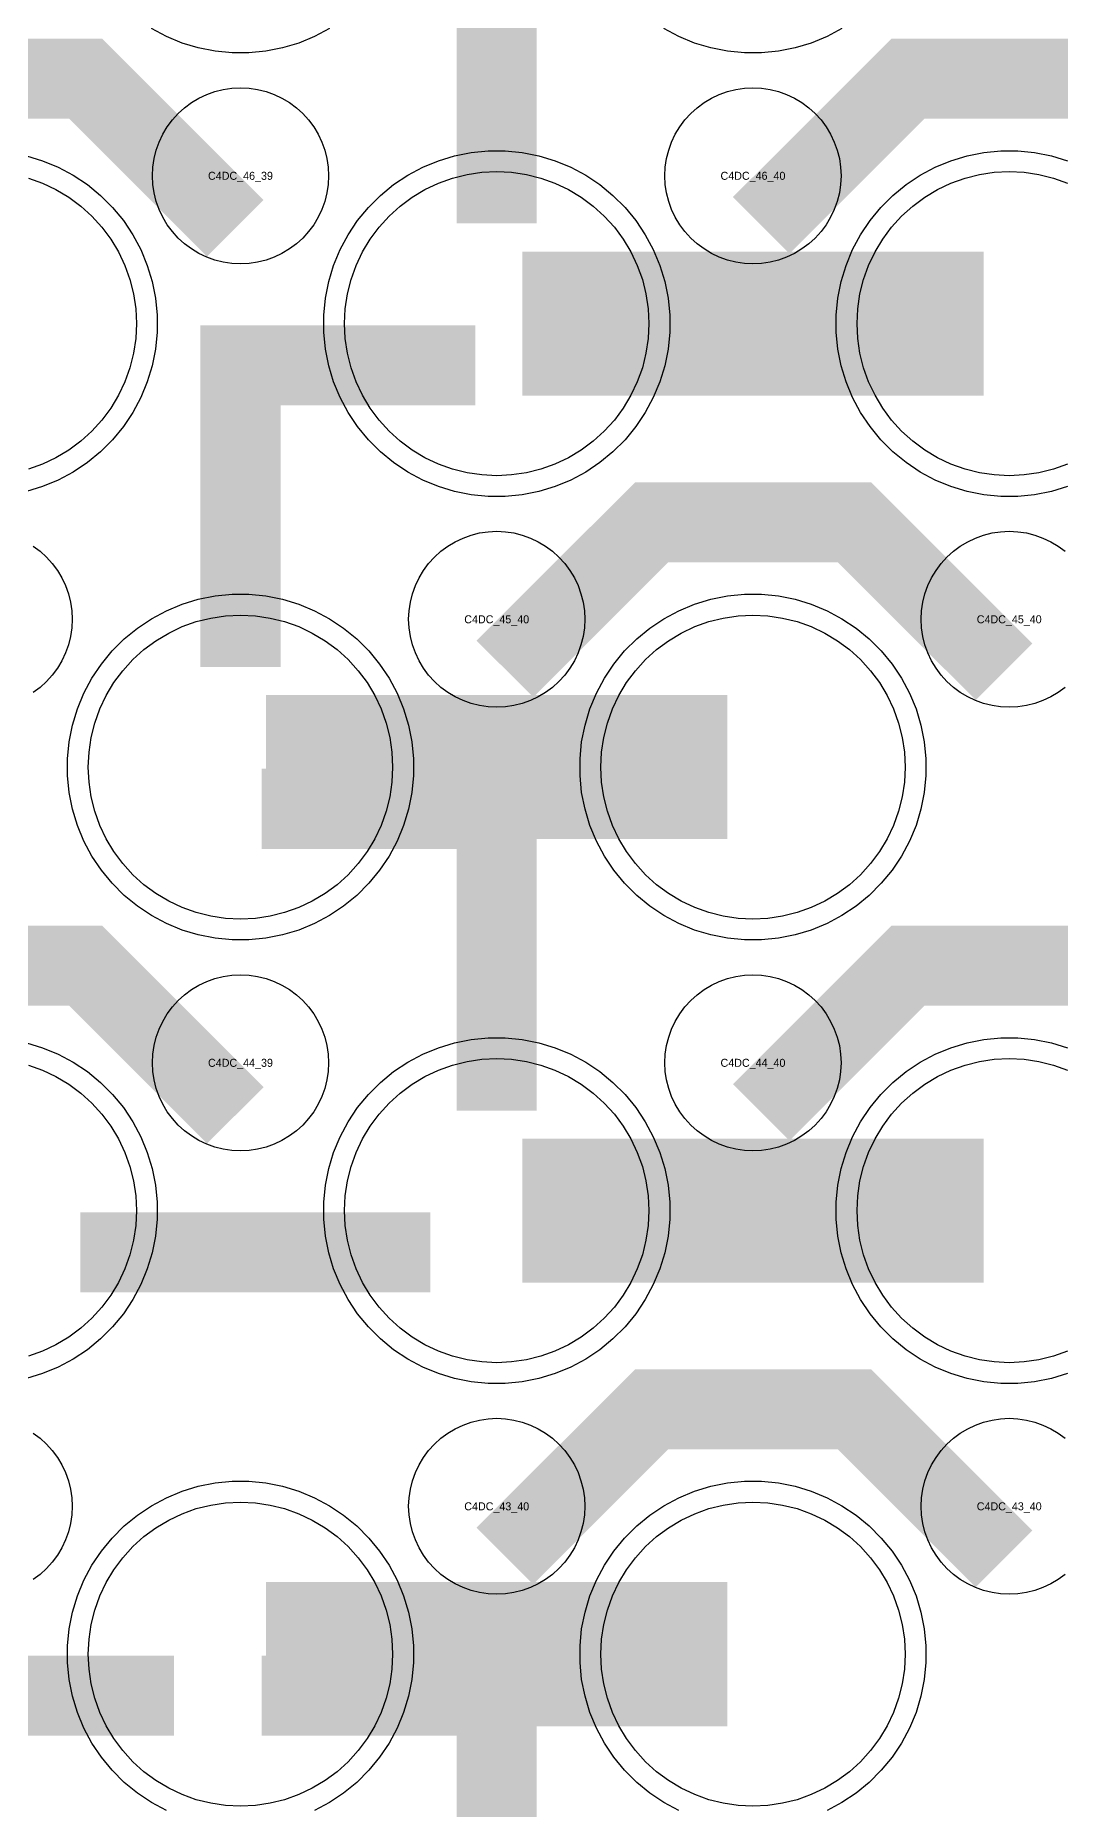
# Model space of a CAD drawing. Extents: x -11880 to 11880, y -14992 to 14992.
# Drawn here: x 656 to 976, y -8930 to -8376 of the extents above; entities that cross this region are included whole.
import ezdxf
from ezdxf.enums import TextEntityAlignment as Align

# ---------------------------------------------------------------- set-up
doc = ezdxf.new("R2010")
doc.units = 0
doc.header["$MEASUREMENT"] = 0
for name, color, linetype in [('GDS_775_DT_237', 138, 'CONTINUOUS'), ('RDL1_FS', 34, 'CONTINUOUS'), ('RDL_BS', 160, 'CONTINUOUS')]:
    doc.layers.add(name, color=color, linetype=linetype)

msp = doc.modelspace()

# ---------------------------------------------------------------- linework, layer by layer
at = {"layer": 'RDL1_FS'}
for points in [[(800, -8513.124), (795.343, -8512.895), (790.732, -8512.211), (786.209, -8511.079), (781.819, -8509.507), (777.605, -8507.515), (773.605, -8505.117), (769.86, -8502.339), (766.406, -8499.209), (763.276, -8495.755), (760.498, -8492.01), (758.1, -8488.01), (756.108, -8483.796), (754.536, -8479.406), (753.404, -8474.883), (752.72, -8470.272), (752.491, -8465.615), (752.72, -8460.958), (753.404, -8456.347), (754.536, -8451.824), (756.108, -8447.434), (758.1, -8443.22), (760.498, -8439.22), (763.276, -8435.475), (766.406, -8432.021), (769.86, -8428.891), (773.605, -8426.113), (777.605, -8423.715), (781.819, -8421.723), (786.209, -8420.151), (790.732, -8419.019), (795.343, -8418.335), (800, -8418.106), (804.657, -8418.335), (809.268, -8419.019), (813.791, -8420.151), (818.181, -8421.723), (822.395, -8423.715), (826.395, -8426.113), (830.14, -8428.891), (833.594, -8432.021), (836.724, -8435.475), (839.502, -8439.22), (841.9, -8443.22), (843.892, -8447.434), (845.464, -8451.824), (846.596, -8456.347), (847.28, -8460.958), (847.509, -8465.615), (847.28, -8470.272), (846.596, -8474.883), (845.464, -8479.406), (843.892, -8483.796), (841.9, -8488.01), (839.502, -8492.01), (836.724, -8495.755), (833.594, -8499.209), (830.14, -8502.339), (826.395, -8505.117), (822.395, -8507.515), (818.181, -8509.507), (813.791, -8511.079), (809.268, -8512.211), (804.657, -8512.895)], [(720, -8651.689), (715.343, -8651.46), (710.732, -8650.776), (706.209, -8649.644), (701.819, -8648.072), (697.605, -8646.08), (693.605, -8643.682), (689.86, -8640.904), (686.406, -8637.774), (683.276, -8634.32), (680.498, -8630.575), (678.1, -8626.575), (676.108, -8622.361), (674.536, -8617.971), (673.404, -8613.448), (672.72, -8608.837), (672.491, -8604.18), (672.72, -8599.523), (673.404, -8594.912), (674.536, -8590.389), (676.108, -8585.999), (678.1, -8581.785), (680.498, -8577.785), (683.276, -8574.04), (686.406, -8570.586), (689.86, -8567.456), (693.605, -8564.678), (697.605, -8562.28), (701.819, -8560.288), (706.209, -8558.716), (710.732, -8557.584), (715.343, -8556.9), (720, -8556.671), (724.657, -8556.9), (729.268, -8557.584), (733.791, -8558.716), (738.181, -8560.288), (742.395, -8562.28), (746.395, -8564.678), (750.14, -8567.456), (753.594, -8570.586), (756.724, -8574.04), (759.502, -8577.785), (761.9, -8581.785), (763.892, -8585.999), (765.464, -8590.389), (766.596, -8594.912), (767.28, -8599.523), (767.509, -8604.18), (767.28, -8608.837), (766.596, -8613.448), (765.464, -8617.971), (763.892, -8622.361), (761.9, -8626.575), (759.502, -8630.575), (756.724, -8634.32), (753.594, -8637.774), (750.14, -8640.904), (746.395, -8643.682), (742.395, -8646.08), (738.181, -8648.072), (733.791, -8649.644), (729.268, -8650.776), (724.657, -8651.46)], [(880, -8651.689), (875.343, -8651.46), (870.732, -8650.776), (866.209, -8649.644), (861.819, -8648.072), (857.605, -8646.08), (853.605, -8643.682), (849.86, -8640.904), (846.406, -8637.774), (843.276, -8634.32), (840.498, -8630.575), (838.1, -8626.575), (836.108, -8622.361), (834.536, -8617.971), (833.404, -8613.448), (832.72, -8608.837), (832.491, -8604.18), (832.72, -8599.523), (833.404, -8594.912), (834.536, -8590.389), (836.108, -8585.999), (838.1, -8581.785), (840.498, -8577.785), (843.276, -8574.04), (846.406, -8570.586), (849.86, -8567.456), (853.605, -8564.678), (857.605, -8562.28), (861.819, -8560.288), (866.209, -8558.716), (870.732, -8557.584), (875.343, -8556.9), (880, -8556.671), (884.657, -8556.9), (889.268, -8557.584), (893.791, -8558.716), (898.181, -8560.288), (902.395, -8562.28), (906.395, -8564.678), (910.14, -8567.456), (913.594, -8570.586), (916.724, -8574.04), (919.502, -8577.785), (921.9, -8581.785), (923.892, -8585.999), (925.464, -8590.389), (926.596, -8594.912), (927.28, -8599.523), (927.509, -8604.18), (927.28, -8608.837), (926.596, -8613.448), (925.464, -8617.971), (923.892, -8622.361), (921.9, -8626.575), (919.502, -8630.575), (916.724, -8634.32), (913.594, -8637.774), (910.14, -8640.904), (906.395, -8643.682), (902.395, -8646.08), (898.181, -8648.072), (893.791, -8649.644), (889.268, -8650.776), (884.657, -8651.46)], [(800, -8790.254), (795.343, -8790.025), (790.732, -8789.341), (786.209, -8788.209), (781.819, -8786.637), (777.605, -8784.645), (773.605, -8782.247), (769.86, -8779.469), (766.406, -8776.339), (763.276, -8772.885), (760.498, -8769.14), (758.1, -8765.14), (756.108, -8760.926), (754.536, -8756.536), (753.404, -8752.013), (752.72, -8747.402), (752.491, -8742.745), (752.72, -8738.088), (753.404, -8733.477), (754.536, -8728.954), (756.108, -8724.564), (758.1, -8720.35), (760.498, -8716.35), (763.276, -8712.605), (766.406, -8709.151), (769.86, -8706.021), (773.605, -8703.243), (777.605, -8700.845), (781.819, -8698.853), (786.209, -8697.281), (790.732, -8696.149), (795.343, -8695.465), (800, -8695.236), (804.657, -8695.465), (809.268, -8696.149), (813.791, -8697.281), (818.181, -8698.853), (822.395, -8700.845), (826.395, -8703.243), (830.14, -8706.021), (833.594, -8709.151), (836.724, -8712.605), (839.502, -8716.35), (841.9, -8720.35), (843.892, -8724.564), (845.464, -8728.954), (846.596, -8733.477), (847.28, -8738.088), (847.509, -8742.745), (847.28, -8747.402), (846.596, -8752.013), (845.464, -8756.536), (843.892, -8760.926), (841.9, -8765.14), (839.502, -8769.14), (836.724, -8772.885), (833.594, -8776.339), (830.14, -8779.469), (826.395, -8782.247), (822.395, -8784.645), (818.181, -8786.637), (813.791, -8788.209), (809.268, -8789.341), (804.657, -8790.025)], [(720, -8928.819), (715.343, -8928.59), (710.732, -8927.906), (706.209, -8926.774), (701.819, -8925.202), (697.605, -8923.21), (693.605, -8920.812), (689.86, -8918.034), (686.406, -8914.904), (683.276, -8911.45), (680.498, -8907.705), (678.1, -8903.705), (676.108, -8899.491), (674.536, -8895.101), (673.404, -8890.578), (672.72, -8885.967), (672.491, -8881.31), (672.72, -8876.653), (673.404, -8872.042), (674.536, -8867.519), (676.108, -8863.129), (678.1, -8858.915), (680.498, -8854.915), (683.276, -8851.17), (686.406, -8847.716), (689.86, -8844.586), (693.605, -8841.808), (697.605, -8839.41), (701.819, -8837.418), (706.209, -8835.846), (710.732, -8834.714), (715.343, -8834.03), (720, -8833.801), (724.657, -8834.03), (729.268, -8834.714), (733.791, -8835.846), (738.181, -8837.418), (742.395, -8839.41), (746.395, -8841.808), (750.14, -8844.586), (753.594, -8847.716), (756.724, -8851.17), (759.502, -8854.915), (761.9, -8858.915), (763.892, -8863.129), (765.464, -8867.519), (766.596, -8872.042), (767.28, -8876.653), (767.509, -8881.31), (767.28, -8885.967), (766.596, -8890.578), (765.464, -8895.101), (763.892, -8899.491), (761.9, -8903.705), (759.502, -8907.705), (756.724, -8911.45), (753.594, -8914.904), (750.14, -8918.034), (746.395, -8920.812), (742.395, -8923.21), (738.181, -8925.202), (733.791, -8926.774), (729.268, -8927.906), (724.657, -8928.59)], [(880, -8928.819), (875.343, -8928.59), (870.732, -8927.906), (866.209, -8926.774), (861.819, -8925.202), (857.605, -8923.21), (853.605, -8920.812), (849.86, -8918.034), (846.406, -8914.904), (843.276, -8911.45), (840.498, -8907.705), (838.1, -8903.705), (836.108, -8899.491), (834.536, -8895.101), (833.404, -8890.578), (832.72, -8885.967), (832.491, -8881.31), (832.72, -8876.653), (833.404, -8872.042), (834.536, -8867.519), (836.108, -8863.129), (838.1, -8858.915), (840.498, -8854.915), (843.276, -8851.17), (846.406, -8847.716), (849.86, -8844.586), (853.605, -8841.808), (857.605, -8839.41), (861.819, -8837.418), (866.209, -8835.846), (870.732, -8834.714), (875.343, -8834.03), (880, -8833.801), (884.657, -8834.03), (889.268, -8834.714), (893.791, -8835.846), (898.181, -8837.418), (902.395, -8839.41), (906.395, -8841.808), (910.14, -8844.586), (913.594, -8847.716), (916.724, -8851.17), (919.502, -8854.915), (921.9, -8858.915), (923.892, -8863.129), (925.464, -8867.519), (926.596, -8872.042), (927.28, -8876.653), (927.509, -8881.31), (927.28, -8885.967), (926.596, -8890.578), (925.464, -8895.101), (923.892, -8899.491), (921.9, -8903.705), (919.502, -8907.705), (916.724, -8911.45), (913.594, -8914.904), (910.14, -8918.034), (906.395, -8920.812), (902.395, -8923.21), (898.181, -8925.202), (893.791, -8926.774), (889.268, -8927.906), (884.657, -8928.59)]]:
    msp.add_lwpolyline(points, close=True, dxfattribs=at)
for points in [[(978.181, -8509.507), (973.791, -8511.079), (969.268, -8512.211), (964.657, -8512.895), (960, -8513.124), (955.343, -8512.895), (950.732, -8512.211), (946.209, -8511.079), (941.819, -8509.507), (937.605, -8507.515), (933.605, -8505.117), (929.86, -8502.339), (926.406, -8499.209), (923.276, -8495.755), (920.498, -8492.01), (918.1, -8488.01), (916.108, -8483.796), (914.536, -8479.406), (913.404, -8474.883), (912.72, -8470.272), (912.491, -8465.615), (912.72, -8460.958), (913.404, -8456.347), (914.536, -8451.824), (916.108, -8447.434), (918.1, -8443.22), (920.498, -8439.22), (923.276, -8435.475), (926.406, -8432.021), (929.86, -8428.891), (933.605, -8426.113), (937.605, -8423.715), (941.819, -8421.723), (946.209, -8420.151), (950.732, -8419.019), (955.343, -8418.335), (960, -8418.106), (964.657, -8418.335), (969.268, -8419.019), (973.791, -8420.151), (978.181, -8421.723)], [(978.181, -8786.637), (973.791, -8788.209), (969.268, -8789.341), (964.657, -8790.025), (960, -8790.254), (955.343, -8790.025), (950.732, -8789.341), (946.209, -8788.209), (941.819, -8786.637), (937.605, -8784.645), (933.605, -8782.247), (929.86, -8779.469), (926.406, -8776.339), (923.276, -8772.885), (920.498, -8769.14), (918.1, -8765.14), (916.108, -8760.926), (914.536, -8756.536), (913.404, -8752.013), (912.72, -8747.402), (912.491, -8742.745), (912.72, -8738.088), (913.404, -8733.477), (914.536, -8728.954), (916.108, -8724.564), (918.1, -8720.35), (920.498, -8716.35), (923.276, -8712.605), (926.406, -8709.151), (929.86, -8706.021), (933.605, -8703.243), (937.605, -8700.845), (941.819, -8698.853), (946.209, -8697.281), (950.732, -8696.149), (955.343, -8695.465), (960, -8695.236), (964.657, -8695.465), (969.268, -8696.149), (973.791, -8697.281), (978.181, -8698.853)], [(653.791, -8697.281), (658.181, -8698.853), (662.395, -8700.845), (666.395, -8703.243), (670.14, -8706.021), (673.594, -8709.151), (676.724, -8712.605), (679.502, -8716.35), (681.9, -8720.35), (683.892, -8724.564), (685.464, -8728.954), (686.596, -8733.477), (687.28, -8738.088), (687.509, -8742.745), (687.28, -8747.402), (686.596, -8752.013), (685.464, -8756.536), (683.892, -8760.926), (681.9, -8765.14), (679.502, -8769.14), (676.724, -8772.885), (673.594, -8776.339), (670.14, -8779.469), (666.395, -8782.247), (662.395, -8784.645), (658.181, -8786.637), (653.791, -8788.209)]]:
    msp.add_lwpolyline(points, dxfattribs=at)
at = {"layer": 'RDL1_FS', "color": 241, "true_color": 0xf7abae}
msp.add_lwpolyline([(653.791, -8420.151), (658.181, -8421.723), (662.395, -8423.715), (666.395, -8426.113), (670.14, -8428.891), (673.594, -8432.021), (676.724, -8435.475), (679.502, -8439.22), (681.9, -8443.22), (683.892, -8447.434), (685.464, -8451.824), (686.596, -8456.347), (687.28, -8460.958), (687.509, -8465.615), (687.28, -8470.272), (686.596, -8474.883), (685.464, -8479.406), (683.892, -8483.796), (681.9, -8488.01), (679.502, -8492.01), (676.724, -8495.755), (673.594, -8499.209), (670.14, -8502.339), (666.395, -8505.117), (662.395, -8507.515), (658.181, -8509.507), (653.791, -8511.079)], dxfattribs=at)
at = {"layer": 'RDL1_FS'}
for points in [[(808.002, -8465.615, 45, 45, 0), (880.002, -8465.615, 45, 45, 0)], [(880.002, -8465.615, 45, 45, 0), (952.002, -8465.615, 45, 45, 0)], [(728.002, -8604.18, 45, 45, 0), (800.002, -8604.18, 45, 45, 0)], [(800.002, -8604.18, 45, 45, 0), (872.002, -8604.18, 45, 45, 0)], [(808.002, -8742.745, 45, 45, 0), (880.002, -8742.745, 45, 45, 0)], [(880.002, -8742.745, 45, 45, 0), (952.002, -8742.745, 45, 45, 0)], [(728.002, -8881.31, 45, 45, 0), (800.002, -8881.31, 45, 45, 0)], [(800.002, -8881.31, 45, 45, 0), (872.002, -8881.31, 45, 45, 0)]]:
    msp.add_lwpolyline(points, format="xyseb", dxfattribs=at)
at = {"layer": 'RDL_BS'}
for points in [[(800, -8434.33, 25, 25, 0), (800, -8327.553, 25, 25, 0)], [(800, -8358.022, 25, 25, 0), (800, -8403.642, 25, 25, 0)], [(718.401, -8435.828, 25, 25, 0), (671.687, -8389.114, 25, 25, 0), (641.929, -8389.114, 25, 25, 0)], [(882.562, -8434.929, 25, 25, 0), (928.377, -8389.114, 25, 25, 0), (961.93, -8389.114, 25, 25, 0)], [(1038.401, -8435.828, 25, 25, 0), (991.687, -8389.114, 25, 25, 0), (961.929, -8389.114, 25, 25, 0)], [(720, -8572.895, 25, 25, 0), (720, -8466.118, 25, 25, 0)], [(707.5, -8478.618, 25, 25, 0), (793.333, -8478.618, 25, 25, 0)], [(747.056, -8478.618, 25, 25, 0), (788.26, -8478.618, 25, 25, 0)], [(720, -8496.587, 25, 25, 0), (720, -8542.207, 25, 25, 0)], [(802.562, -8573.494, 25, 25, 0), (848.377, -8527.679, 25, 25, 0), (881.93, -8527.679, 25, 25, 0)], [(958.401, -8574.393, 25, 25, 0), (911.687, -8527.679, 25, 25, 0), (881.929, -8527.679, 25, 25, 0)], [(800, -8711.48, 25, 25, 0), (800, -8604.703, 25, 25, 0)], [(812.5, -8617.203, 25, 25, 0), (726.667, -8617.203, 25, 25, 0)], [(772.944, -8617.203, 25, 25, 0), (731.74, -8617.203, 25, 25, 0)], [(800, -8635.172, 25, 25, 0), (800, -8680.792, 25, 25, 0)], [(718.401, -8712.958, 25, 25, 0), (671.687, -8666.244, 25, 25, 0), (641.929, -8666.244, 25, 25, 0)], [(882.562, -8712.059, 25, 25, 0), (928.377, -8666.244, 25, 25, 0), (961.93, -8666.244, 25, 25, 0)], [(1038.401, -8712.958, 25, 25, 0), (991.687, -8666.244, 25, 25, 0), (961.929, -8666.244, 25, 25, 0)], [(670.016, -8755.758, 25, 25, 0), (779.281, -8755.758, 25, 25, 0)], [(802.562, -8850.624, 25, 25, 0), (848.377, -8804.809, 25, 25, 0), (881.93, -8804.809, 25, 25, 0)], [(958.401, -8851.523, 25, 25, 0), (911.687, -8804.809, 25, 25, 0), (881.929, -8804.809, 25, 25, 0)], [(800, -8988.585, 25, 25, 0), (800, -8881.808, 25, 25, 0)], [(590.016, -8894.323, 25, 25, 0), (699.281, -8894.323, 25, 25, 0)], [(812.5, -8894.308, 25, 25, 0), (726.667, -8894.308, 25, 25, 0)], [(772.944, -8894.308, 25, 25, 0), (731.74, -8894.308, 25, 25, 0)], [(800, -8912.277, 25, 25, 0), (800, -8957.897, 25, 25, 0)]]:
    msp.add_lwpolyline(points, format="xyseb", dxfattribs=at)
for points in [[(747.777, -8373.438), (743.115, -8375.93), (738.205, -8377.961), (733.165, -8379.492), (727.938, -8380.538), (722.644, -8381.055), (717.356, -8381.055), (712.062, -8380.538), (706.835, -8379.492), (701.795, -8377.961), (696.885, -8375.93), (692.223, -8373.438)], [(907.777, -8373.438), (903.115, -8375.93), (898.205, -8377.961), (893.165, -8379.492), (887.938, -8380.538), (882.644, -8381.055), (877.356, -8381.055), (872.062, -8380.538), (866.835, -8379.492), (861.795, -8377.961), (856.885, -8375.93), (852.223, -8373.438)], [(978.205, -8516.521), (973.165, -8518.052), (967.938, -8519.098), (962.644, -8519.615), (957.356, -8519.615), (952.062, -8519.098), (946.835, -8518.052), (941.795, -8516.521), (936.885, -8514.49), (932.223, -8511.998), (927.809, -8509.051), (923.708, -8505.689), (919.926, -8501.907), (916.564, -8497.806), (913.617, -8493.392), (911.125, -8488.73), (909.094, -8483.82), (907.563, -8478.78), (906.517, -8473.553), (906, -8468.259), (906, -8462.971), (906.517, -8457.677), (907.563, -8452.45), (909.094, -8447.41), (911.125, -8442.5), (913.617, -8437.838), (916.564, -8433.424), (919.926, -8429.323), (923.708, -8425.541), (927.809, -8422.179), (932.223, -8419.232), (936.885, -8416.74), (941.795, -8414.709), (946.835, -8413.178), (952.062, -8412.132), (957.356, -8411.615), (962.644, -8411.615), (967.938, -8412.132), (973.165, -8413.178), (978.205, -8414.709)], [(655.28, -8535.135), (657.443, -8536.738), (659.442, -8538.55), (661.254, -8540.549), (662.857, -8542.712), (664.25, -8545.036), (665.402, -8547.473), (666.309, -8550.008), (666.966, -8552.627), (667.362, -8555.299), (667.494, -8557.992), (667.362, -8560.685), (666.966, -8563.357), (666.309, -8565.976), (665.402, -8568.511), (664.25, -8570.948), (662.857, -8573.272), (661.254, -8575.435), (659.442, -8577.434), (657.443, -8579.246), (655.28, -8580.849)], [(977.443, -8579.246), (975.28, -8580.849), (972.956, -8582.242), (970.519, -8583.394), (967.984, -8584.301), (965.365, -8584.958), (962.693, -8585.354), (960, -8585.486), (957.307, -8585.354), (954.635, -8584.958), (952.016, -8584.301), (949.481, -8583.394), (947.044, -8582.242), (944.72, -8580.849), (942.557, -8579.246), (940.558, -8577.434), (938.746, -8575.435), (937.143, -8573.272), (935.75, -8570.948), (934.598, -8568.511), (933.691, -8565.976), (933.034, -8563.357), (932.638, -8560.685), (932.506, -8557.992), (932.638, -8555.299), (933.034, -8552.627), (933.691, -8550.008), (934.598, -8547.473), (935.75, -8545.036), (937.143, -8542.712), (938.746, -8540.549), (940.558, -8538.55), (942.557, -8536.738), (944.72, -8535.135), (947.044, -8533.742), (949.481, -8532.59), (952.016, -8531.683), (954.635, -8531.026), (957.307, -8530.63), (960, -8530.498), (962.693, -8530.63), (965.365, -8531.026), (967.984, -8531.683), (970.519, -8532.59), (972.956, -8533.742), (975.28, -8535.135), (977.443, -8536.738)], [(653.165, -8690.308), (658.205, -8691.839), (663.115, -8693.87), (667.777, -8696.362), (672.191, -8699.309), (676.292, -8702.671), (680.074, -8706.453), (683.436, -8710.554), (686.383, -8714.968), (688.875, -8719.63), (690.906, -8724.54), (692.437, -8729.58), (693.483, -8734.807), (694, -8740.101), (694, -8745.389), (693.483, -8750.683), (692.437, -8755.91), (690.906, -8760.95), (688.875, -8765.86), (686.383, -8770.522), (683.436, -8774.936), (680.074, -8779.037), (676.292, -8782.819), (672.191, -8786.181), (667.777, -8789.128), (663.115, -8791.62), (658.205, -8793.651), (653.165, -8795.182)], [(978.205, -8793.651), (973.165, -8795.182), (967.938, -8796.228), (962.644, -8796.745), (957.356, -8796.745), (952.062, -8796.228), (946.835, -8795.182), (941.795, -8793.651), (936.885, -8791.62), (932.223, -8789.128), (927.809, -8786.181), (923.708, -8782.819), (919.926, -8779.037), (916.564, -8774.936), (913.617, -8770.522), (911.125, -8765.86), (909.094, -8760.95), (907.563, -8755.91), (906.517, -8750.683), (906, -8745.389), (906, -8740.101), (906.517, -8734.807), (907.563, -8729.58), (909.094, -8724.54), (911.125, -8719.63), (913.617, -8714.968), (916.564, -8710.554), (919.926, -8706.453), (923.708, -8702.671), (927.809, -8699.309), (932.223, -8696.362), (936.885, -8693.87), (941.795, -8691.839), (946.835, -8690.308), (952.062, -8689.262), (957.356, -8688.745), (962.644, -8688.745), (967.938, -8689.262), (973.165, -8690.308), (978.205, -8691.839)], [(655.28, -8812.265), (657.443, -8813.868), (659.442, -8815.68), (661.254, -8817.679), (662.857, -8819.842), (664.25, -8822.166), (665.402, -8824.603), (666.309, -8827.138), (666.966, -8829.757), (667.362, -8832.429), (667.494, -8835.122), (667.362, -8837.815), (666.966, -8840.487), (666.309, -8843.106), (665.402, -8845.641), (664.25, -8848.078), (662.857, -8850.402), (661.254, -8852.565), (659.442, -8854.564), (657.443, -8856.376), (655.28, -8857.979)], [(977.443, -8856.376), (975.28, -8857.979), (972.956, -8859.372), (970.519, -8860.524), (967.984, -8861.431), (965.365, -8862.088), (962.693, -8862.484), (960, -8862.616), (957.307, -8862.484), (954.635, -8862.088), (952.016, -8861.431), (949.481, -8860.524), (947.044, -8859.372), (944.72, -8857.979), (942.557, -8856.376), (940.558, -8854.564), (938.746, -8852.565), (937.143, -8850.402), (935.75, -8848.078), (934.598, -8845.641), (933.691, -8843.106), (933.034, -8840.487), (932.638, -8837.815), (932.506, -8835.122), (932.638, -8832.429), (933.034, -8829.757), (933.691, -8827.138), (934.598, -8824.603), (935.75, -8822.166), (937.143, -8819.842), (938.746, -8817.679), (940.558, -8815.68), (942.557, -8813.868), (944.72, -8812.265), (947.044, -8810.872), (949.481, -8809.72), (952.016, -8808.813), (954.635, -8808.156), (957.307, -8807.76), (960, -8807.628), (962.693, -8807.76), (965.365, -8808.156), (967.984, -8808.813), (970.519, -8809.72), (972.956, -8810.872), (975.28, -8812.265), (977.443, -8813.868)], [(696.885, -8930.185), (692.223, -8927.693), (687.809, -8924.746), (683.708, -8921.384), (679.926, -8917.602), (676.564, -8913.501), (673.617, -8909.087), (671.125, -8904.425), (669.094, -8899.515), (667.563, -8894.475), (666.517, -8889.248), (666, -8883.954), (666, -8878.666), (666.517, -8873.372), (667.563, -8868.145), (669.094, -8863.105), (671.125, -8858.195), (673.617, -8853.533), (676.564, -8849.119), (679.926, -8845.018), (683.708, -8841.236), (687.809, -8837.874), (692.223, -8834.927), (696.885, -8832.435), (701.795, -8830.404), (706.835, -8828.873), (712.062, -8827.827), (717.356, -8827.31), (722.644, -8827.31), (727.938, -8827.827), (733.165, -8828.873), (738.205, -8830.404), (743.115, -8832.435), (747.777, -8834.927), (752.191, -8837.874), (756.292, -8841.236), (760.074, -8845.018), (763.436, -8849.119), (766.383, -8853.533), (768.875, -8858.195), (770.906, -8863.105), (772.437, -8868.145), (773.483, -8873.372), (774, -8878.666), (774, -8883.954), (773.483, -8889.248), (772.437, -8894.475), (770.906, -8899.515), (768.875, -8904.425), (766.383, -8909.087), (763.436, -8913.501), (760.074, -8917.602), (756.292, -8921.384), (752.191, -8924.746), (747.777, -8927.693), (743.115, -8930.185)], [(856.885, -8930.185), (852.223, -8927.693), (847.809, -8924.746), (843.708, -8921.384), (839.926, -8917.602), (836.564, -8913.501), (833.617, -8909.087), (831.125, -8904.425), (829.094, -8899.515), (827.563, -8894.475), (826.517, -8889.248), (826, -8883.954), (826, -8878.666), (826.517, -8873.372), (827.563, -8868.145), (829.094, -8863.105), (831.125, -8858.195), (833.617, -8853.533), (836.564, -8849.119), (839.926, -8845.018), (843.708, -8841.236), (847.809, -8837.874), (852.223, -8834.927), (856.885, -8832.435), (861.795, -8830.404), (866.835, -8828.873), (872.062, -8827.827), (877.356, -8827.31), (882.644, -8827.31), (887.938, -8827.827), (893.165, -8828.873), (898.205, -8830.404), (903.115, -8832.435), (907.777, -8834.927), (912.191, -8837.874), (916.292, -8841.236), (920.074, -8845.018), (923.436, -8849.119), (926.383, -8853.533), (928.875, -8858.195), (930.906, -8863.105), (932.437, -8868.145), (933.483, -8873.372), (934, -8878.666), (934, -8883.954), (933.483, -8889.248), (932.437, -8894.475), (930.906, -8899.515), (928.875, -8904.425), (926.383, -8909.087), (923.436, -8913.501), (920.074, -8917.602), (916.292, -8921.384), (912.191, -8924.746), (907.777, -8927.693), (903.115, -8930.185)]]:
    msp.add_lwpolyline(points, dxfattribs=at)
for points in [[(720, -8446.921), (717.307, -8446.789), (714.635, -8446.393), (712.016, -8445.736), (709.481, -8444.829), (707.044, -8443.677), (704.72, -8442.284), (702.557, -8440.681), (700.558, -8438.869), (698.746, -8436.87), (697.143, -8434.707), (695.75, -8432.383), (694.598, -8429.946), (693.691, -8427.411), (693.034, -8424.792), (692.638, -8422.12), (692.506, -8419.427), (692.638, -8416.734), (693.034, -8414.062), (693.691, -8411.443), (694.598, -8408.908), (695.75, -8406.471), (697.143, -8404.147), (698.746, -8401.984), (700.558, -8399.985), (702.557, -8398.173), (704.72, -8396.57), (707.044, -8395.177), (709.481, -8394.025), (712.016, -8393.118), (714.635, -8392.461), (717.307, -8392.065), (720, -8391.933), (722.693, -8392.065), (725.365, -8392.461), (727.984, -8393.118), (730.519, -8394.025), (732.956, -8395.177), (735.28, -8396.57), (737.443, -8398.173), (739.442, -8399.985), (741.254, -8401.984), (742.857, -8404.147), (744.25, -8406.471), (745.402, -8408.908), (746.309, -8411.443), (746.966, -8414.062), (747.362, -8416.734), (747.494, -8419.427), (747.362, -8422.12), (746.966, -8424.792), (746.309, -8427.411), (745.402, -8429.946), (744.25, -8432.383), (742.857, -8434.707), (741.254, -8436.87), (739.442, -8438.869), (737.443, -8440.681), (735.28, -8442.284), (732.956, -8443.677), (730.519, -8444.829), (727.984, -8445.736), (725.365, -8446.393), (722.693, -8446.789)], [(880, -8446.921), (877.307, -8446.789), (874.635, -8446.393), (872.016, -8445.736), (869.481, -8444.829), (867.044, -8443.677), (864.72, -8442.284), (862.557, -8440.681), (860.558, -8438.869), (858.746, -8436.87), (857.143, -8434.707), (855.75, -8432.383), (854.598, -8429.946), (853.691, -8427.411), (853.034, -8424.792), (852.638, -8422.12), (852.506, -8419.427), (852.638, -8416.734), (853.034, -8414.062), (853.691, -8411.443), (854.598, -8408.908), (855.75, -8406.471), (857.143, -8404.147), (858.746, -8401.984), (860.558, -8399.985), (862.557, -8398.173), (864.72, -8396.57), (867.044, -8395.177), (869.481, -8394.025), (872.016, -8393.118), (874.635, -8392.461), (877.307, -8392.065), (880, -8391.933), (882.693, -8392.065), (885.365, -8392.461), (887.984, -8393.118), (890.519, -8394.025), (892.956, -8395.177), (895.28, -8396.57), (897.443, -8398.173), (899.442, -8399.985), (901.254, -8401.984), (902.857, -8404.147), (904.25, -8406.471), (905.402, -8408.908), (906.309, -8411.443), (906.966, -8414.062), (907.362, -8416.734), (907.494, -8419.427), (907.362, -8422.12), (906.966, -8424.792), (906.309, -8427.411), (905.402, -8429.946), (904.25, -8432.383), (902.857, -8434.707), (901.254, -8436.87), (899.442, -8438.869), (897.443, -8440.681), (895.28, -8442.284), (892.956, -8443.677), (890.519, -8444.829), (887.984, -8445.736), (885.365, -8446.393), (882.693, -8446.789)], [(797.356, -8519.615), (792.062, -8519.098), (786.835, -8518.052), (781.795, -8516.521), (776.885, -8514.49), (772.223, -8511.998), (767.809, -8509.051), (763.708, -8505.689), (759.926, -8501.907), (756.564, -8497.806), (753.617, -8493.392), (751.125, -8488.73), (749.094, -8483.82), (747.563, -8478.78), (746.517, -8473.553), (746, -8468.259), (746, -8462.971), (746.517, -8457.677), (747.563, -8452.45), (749.094, -8447.41), (751.125, -8442.5), (753.617, -8437.838), (756.564, -8433.424), (759.926, -8429.323), (763.708, -8425.541), (767.809, -8422.179), (772.223, -8419.232), (776.885, -8416.74), (781.795, -8414.709), (786.835, -8413.178), (792.062, -8412.132), (797.356, -8411.615), (802.644, -8411.615), (807.938, -8412.132), (813.165, -8413.178), (818.205, -8414.709), (823.115, -8416.74), (827.777, -8419.232), (832.191, -8422.179), (836.292, -8425.541), (840.074, -8429.323), (843.436, -8433.424), (846.383, -8437.838), (848.875, -8442.5), (850.906, -8447.41), (852.437, -8452.45), (853.483, -8457.677), (854, -8462.971), (854, -8468.259), (853.483, -8473.553), (852.437, -8478.78), (850.906, -8483.82), (848.875, -8488.73), (846.383, -8493.392), (843.436, -8497.806), (840.074, -8501.907), (836.292, -8505.689), (832.191, -8509.051), (827.777, -8511.998), (823.115, -8514.49), (818.205, -8516.521), (813.165, -8518.052), (807.938, -8519.098), (802.644, -8519.615)], [(800, -8585.486), (797.307, -8585.354), (794.635, -8584.958), (792.016, -8584.301), (789.481, -8583.394), (787.044, -8582.242), (784.72, -8580.849), (782.557, -8579.246), (780.558, -8577.434), (778.746, -8575.435), (777.143, -8573.272), (775.75, -8570.948), (774.598, -8568.511), (773.691, -8565.976), (773.034, -8563.357), (772.638, -8560.685), (772.506, -8557.992), (772.638, -8555.299), (773.034, -8552.627), (773.691, -8550.008), (774.598, -8547.473), (775.75, -8545.036), (777.143, -8542.712), (778.746, -8540.549), (780.558, -8538.55), (782.557, -8536.738), (784.72, -8535.135), (787.044, -8533.742), (789.481, -8532.59), (792.016, -8531.683), (794.635, -8531.026), (797.307, -8530.63), (800, -8530.498), (802.693, -8530.63), (805.365, -8531.026), (807.984, -8531.683), (810.519, -8532.59), (812.956, -8533.742), (815.28, -8535.135), (817.443, -8536.738), (819.442, -8538.55), (821.254, -8540.549), (822.857, -8542.712), (824.25, -8545.036), (825.402, -8547.473), (826.309, -8550.008), (826.966, -8552.627), (827.362, -8555.299), (827.494, -8557.992), (827.362, -8560.685), (826.966, -8563.357), (826.309, -8565.976), (825.402, -8568.511), (824.25, -8570.948), (822.857, -8573.272), (821.254, -8575.435), (819.442, -8577.434), (817.443, -8579.246), (815.28, -8580.849), (812.956, -8582.242), (810.519, -8583.394), (807.984, -8584.301), (805.365, -8584.958), (802.693, -8585.354)], [(717.356, -8658.18), (712.062, -8657.663), (706.835, -8656.617), (701.795, -8655.086), (696.885, -8653.055), (692.223, -8650.563), (687.809, -8647.616), (683.708, -8644.254), (679.926, -8640.472), (676.564, -8636.371), (673.617, -8631.957), (671.125, -8627.295), (669.094, -8622.385), (667.563, -8617.345), (666.517, -8612.118), (666, -8606.824), (666, -8601.536), (666.517, -8596.242), (667.563, -8591.015), (669.094, -8585.975), (671.125, -8581.065), (673.617, -8576.403), (676.564, -8571.989), (679.926, -8567.888), (683.708, -8564.106), (687.809, -8560.744), (692.223, -8557.797), (696.885, -8555.305), (701.795, -8553.274), (706.835, -8551.743), (712.062, -8550.697), (717.356, -8550.18), (722.644, -8550.18), (727.938, -8550.697), (733.165, -8551.743), (738.205, -8553.274), (743.115, -8555.305), (747.777, -8557.797), (752.191, -8560.744), (756.292, -8564.106), (760.074, -8567.888), (763.436, -8571.989), (766.383, -8576.403), (768.875, -8581.065), (770.906, -8585.975), (772.437, -8591.015), (773.483, -8596.242), (774, -8601.536), (774, -8606.824), (773.483, -8612.118), (772.437, -8617.345), (770.906, -8622.385), (768.875, -8627.295), (766.383, -8631.957), (763.436, -8636.371), (760.074, -8640.472), (756.292, -8644.254), (752.191, -8647.616), (747.777, -8650.563), (743.115, -8653.055), (738.205, -8655.086), (733.165, -8656.617), (727.938, -8657.663), (722.644, -8658.18)], [(877.356, -8658.18), (872.062, -8657.663), (866.835, -8656.617), (861.795, -8655.086), (856.885, -8653.055), (852.223, -8650.563), (847.809, -8647.616), (843.708, -8644.254), (839.926, -8640.472), (836.564, -8636.371), (833.617, -8631.957), (831.125, -8627.295), (829.094, -8622.385), (827.563, -8617.345), (826.517, -8612.118), (826, -8606.824), (826, -8601.536), (826.517, -8596.242), (827.563, -8591.015), (829.094, -8585.975), (831.125, -8581.065), (833.617, -8576.403), (836.564, -8571.989), (839.926, -8567.888), (843.708, -8564.106), (847.809, -8560.744), (852.223, -8557.797), (856.885, -8555.305), (861.795, -8553.274), (866.835, -8551.743), (872.062, -8550.697), (877.356, -8550.18), (882.644, -8550.18), (887.938, -8550.697), (893.165, -8551.743), (898.205, -8553.274), (903.115, -8555.305), (907.777, -8557.797), (912.191, -8560.744), (916.292, -8564.106), (920.074, -8567.888), (923.436, -8571.989), (926.383, -8576.403), (928.875, -8581.065), (930.906, -8585.975), (932.437, -8591.015), (933.483, -8596.242), (934, -8601.536), (934, -8606.824), (933.483, -8612.118), (932.437, -8617.345), (930.906, -8622.385), (928.875, -8627.295), (926.383, -8631.957), (923.436, -8636.371), (920.074, -8640.472), (916.292, -8644.254), (912.191, -8647.616), (907.777, -8650.563), (903.115, -8653.055), (898.205, -8655.086), (893.165, -8656.617), (887.938, -8657.663), (882.644, -8658.18)], [(720, -8724.051), (717.307, -8723.919), (714.635, -8723.523), (712.016, -8722.866), (709.481, -8721.959), (707.044, -8720.807), (704.72, -8719.414), (702.557, -8717.811), (700.558, -8715.999), (698.746, -8714), (697.143, -8711.837), (695.75, -8709.513), (694.598, -8707.076), (693.691, -8704.541), (693.034, -8701.922), (692.638, -8699.25), (692.506, -8696.557), (692.638, -8693.864), (693.034, -8691.192), (693.691, -8688.573), (694.598, -8686.038), (695.75, -8683.601), (697.143, -8681.277), (698.746, -8679.114), (700.558, -8677.115), (702.557, -8675.303), (704.72, -8673.7), (707.044, -8672.307), (709.481, -8671.155), (712.016, -8670.248), (714.635, -8669.591), (717.307, -8669.195), (720, -8669.063), (722.693, -8669.195), (725.365, -8669.591), (727.984, -8670.248), (730.519, -8671.155), (732.956, -8672.307), (735.28, -8673.7), (737.443, -8675.303), (739.442, -8677.115), (741.254, -8679.114), (742.857, -8681.277), (744.25, -8683.601), (745.402, -8686.038), (746.309, -8688.573), (746.966, -8691.192), (747.362, -8693.864), (747.494, -8696.557), (747.362, -8699.25), (746.966, -8701.922), (746.309, -8704.541), (745.402, -8707.076), (744.25, -8709.513), (742.857, -8711.837), (741.254, -8714), (739.442, -8715.999), (737.443, -8717.811), (735.28, -8719.414), (732.956, -8720.807), (730.519, -8721.959), (727.984, -8722.866), (725.365, -8723.523), (722.693, -8723.919)], [(880, -8724.051), (877.307, -8723.919), (874.635, -8723.523), (872.016, -8722.866), (869.481, -8721.959), (867.044, -8720.807), (864.72, -8719.414), (862.557, -8717.811), (860.558, -8715.999), (858.746, -8714), (857.143, -8711.837), (855.75, -8709.513), (854.598, -8707.076), (853.691, -8704.541), (853.034, -8701.922), (852.638, -8699.25), (852.506, -8696.557), (852.638, -8693.864), (853.034, -8691.192), (853.691, -8688.573), (854.598, -8686.038), (855.75, -8683.601), (857.143, -8681.277), (858.746, -8679.114), (860.558, -8677.115), (862.557, -8675.303), (864.72, -8673.7), (867.044, -8672.307), (869.481, -8671.155), (872.016, -8670.248), (874.635, -8669.591), (877.307, -8669.195), (880, -8669.063), (882.693, -8669.195), (885.365, -8669.591), (887.984, -8670.248), (890.519, -8671.155), (892.956, -8672.307), (895.28, -8673.7), (897.443, -8675.303), (899.442, -8677.115), (901.254, -8679.114), (902.857, -8681.277), (904.25, -8683.601), (905.402, -8686.038), (906.309, -8688.573), (906.966, -8691.192), (907.362, -8693.864), (907.494, -8696.557), (907.362, -8699.25), (906.966, -8701.922), (906.309, -8704.541), (905.402, -8707.076), (904.25, -8709.513), (902.857, -8711.837), (901.254, -8714), (899.442, -8715.999), (897.443, -8717.811), (895.28, -8719.414), (892.956, -8720.807), (890.519, -8721.959), (887.984, -8722.866), (885.365, -8723.523), (882.693, -8723.919)], [(797.356, -8796.745), (792.062, -8796.228), (786.835, -8795.182), (781.795, -8793.651), (776.885, -8791.62), (772.223, -8789.128), (767.809, -8786.181), (763.708, -8782.819), (759.926, -8779.037), (756.564, -8774.936), (753.617, -8770.522), (751.125, -8765.86), (749.094, -8760.95), (747.563, -8755.91), (746.517, -8750.683), (746, -8745.389), (746, -8740.101), (746.517, -8734.807), (747.563, -8729.58), (749.094, -8724.54), (751.125, -8719.63), (753.617, -8714.968), (756.564, -8710.554), (759.926, -8706.453), (763.708, -8702.671), (767.809, -8699.309), (772.223, -8696.362), (776.885, -8693.87), (781.795, -8691.839), (786.835, -8690.308), (792.062, -8689.262), (797.356, -8688.745), (802.644, -8688.745), (807.938, -8689.262), (813.165, -8690.308), (818.205, -8691.839), (823.115, -8693.87), (827.777, -8696.362), (832.191, -8699.309), (836.292, -8702.671), (840.074, -8706.453), (843.436, -8710.554), (846.383, -8714.968), (848.875, -8719.63), (850.906, -8724.54), (852.437, -8729.58), (853.483, -8734.807), (854, -8740.101), (854, -8745.389), (853.483, -8750.683), (852.437, -8755.91), (850.906, -8760.95), (848.875, -8765.86), (846.383, -8770.522), (843.436, -8774.936), (840.074, -8779.037), (836.292, -8782.819), (832.191, -8786.181), (827.777, -8789.128), (823.115, -8791.62), (818.205, -8793.651), (813.165, -8795.182), (807.938, -8796.228), (802.644, -8796.745)], [(800, -8862.616), (797.307, -8862.484), (794.635, -8862.088), (792.016, -8861.431), (789.481, -8860.524), (787.044, -8859.372), (784.72, -8857.979), (782.557, -8856.376), (780.558, -8854.564), (778.746, -8852.565), (777.143, -8850.402), (775.75, -8848.078), (774.598, -8845.641), (773.691, -8843.106), (773.034, -8840.487), (772.638, -8837.815), (772.506, -8835.122), (772.638, -8832.429), (773.034, -8829.757), (773.691, -8827.138), (774.598, -8824.603), (775.75, -8822.166), (777.143, -8819.842), (778.746, -8817.679), (780.558, -8815.68), (782.557, -8813.868), (784.72, -8812.265), (787.044, -8810.872), (789.481, -8809.72), (792.016, -8808.813), (794.635, -8808.156), (797.307, -8807.76), (800, -8807.628), (802.693, -8807.76), (805.365, -8808.156), (807.984, -8808.813), (810.519, -8809.72), (812.956, -8810.872), (815.28, -8812.265), (817.443, -8813.868), (819.442, -8815.68), (821.254, -8817.679), (822.857, -8819.842), (824.25, -8822.166), (825.402, -8824.603), (826.309, -8827.138), (826.966, -8829.757), (827.362, -8832.429), (827.494, -8835.122), (827.362, -8837.815), (826.966, -8840.487), (826.309, -8843.106), (825.402, -8845.641), (824.25, -8848.078), (822.857, -8850.402), (821.254, -8852.565), (819.442, -8854.564), (817.443, -8856.376), (815.28, -8857.979), (812.956, -8859.372), (810.519, -8860.524), (807.984, -8861.431), (805.365, -8862.088), (802.693, -8862.484)]]:
    msp.add_lwpolyline(points, close=True, dxfattribs=at)
at = {"layer": 'RDL_BS', "color": 241, "true_color": 0xf7abae}
msp.add_lwpolyline([(653.165, -8413.178), (658.205, -8414.709), (663.115, -8416.74), (667.777, -8419.232), (672.191, -8422.179), (676.292, -8425.541), (680.074, -8429.323), (683.436, -8433.424), (686.383, -8437.838), (688.875, -8442.5), (690.906, -8447.41), (692.437, -8452.45), (693.483, -8457.677), (694, -8462.971), (694, -8468.259), (693.483, -8473.553), (692.437, -8478.78), (690.906, -8483.82), (688.875, -8488.73), (686.383, -8493.392), (683.436, -8497.806), (680.074, -8501.907), (676.292, -8505.689), (672.191, -8509.051), (667.777, -8511.998), (663.115, -8514.49), (658.205, -8516.521), (653.165, -8518.052)], dxfattribs=at)

# ---------------------------------------------------------------- texts
at = {"layer": 'GDS_775_DT_237'}
for s, p in [('C4DC_46_39', (720, -8419.427)), ('C4DC_46_39', (720, -8419.427)), ('C4DC_46_40', (880, -8419.427)), ('C4DC_46_40', (880, -8419.427)), ('C4DC_45_40', (800, -8557.992)), ('C4DC_45_40', (800, -8557.992)), ('C4DC_45_40', (960, -8557.992)), ('C4DC_45_40', (960, -8557.992)), ('C4DC_44_39', (720, -8696.557)), ('C4DC_44_39', (720, -8696.557)), ('C4DC_44_40', (880, -8696.557)), ('C4DC_44_40', (880, -8696.557)), ('C4DC_43_40', (800, -8835.122)), ('C4DC_43_40', (800, -8835.122)), ('C4DC_43_40', (960, -8835.122)), ('C4DC_43_40', (960, -8835.122))]:
    msp.add_text(s, height=2.5, dxfattribs=at).set_placement(p, align=Align.MIDDLE_CENTER)

doc.saveas('drawing.dxf')
